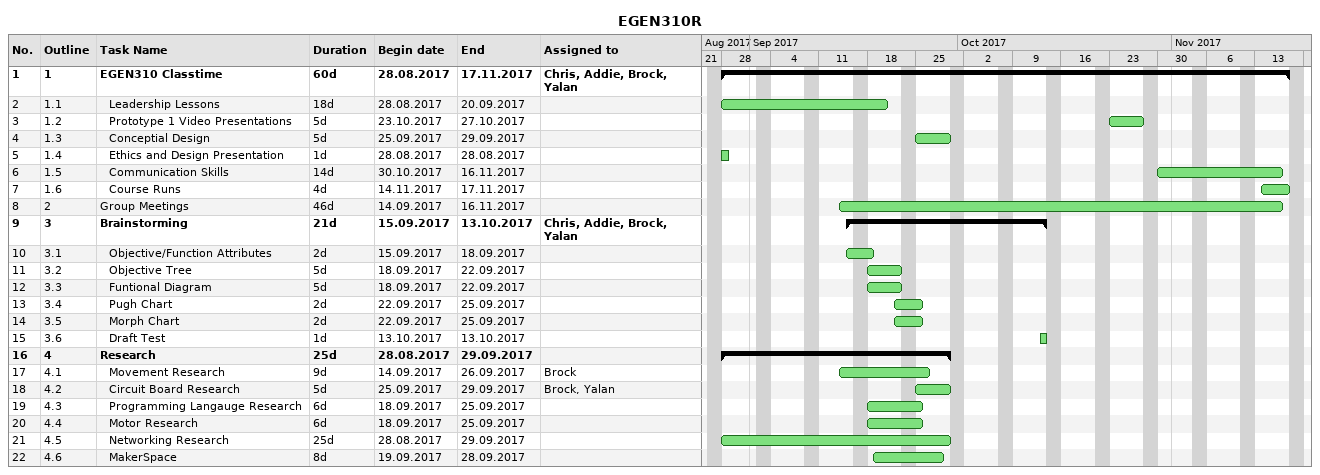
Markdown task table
EGEN310R

| ID | WBS | Task | Duration | Start | Finish | Resources |
|---|---|---|---|---|---|---|
| 1 | 1 | **EGEN310 Classtime** | 60d | 2017-08-28 | 2017-11-17 | Chris, Addie, Brock, Yalan |
| 2 | 1.1 | Leadership Lessons | 18d | 2017-08-28 | 2017-09-20 |  |
| 3 | 1.2 | Prototype 1 Video Presentations | 5d | 2017-10-23 | 2017-10-27 |  |
| 4 | 1.3 | Conceptial Design | 5d | 2017-09-25 | 2017-09-29 |  |
| 5 | 1.4 | Ethics and Design Presentation | 1d | 2017-08-28 | 2017-08-28 |  |
| 6 | 1.5 | Communication Skills | 14d | 2017-10-30 | 2017-11-16 |  |
| 7 | 1.6 | Course Runs | 4d | 2017-11-14 | 2017-11-17 |  |
| 8 | 2 | Group Meetings | 46d | 2017-09-14 | 2017-11-16 |  |
| 9 | 3 | **Brainstorming** | 21d | 2017-09-15 | 2017-10-13 | Chris, Addie, Brock, Yalan |
| 10 | 3.1 | Objective/Function Attributes | 2d | 2017-09-15 | 2017-09-18 |  |
| 11 | 3.2 | Objective Tree | 5d | 2017-09-18 | 2017-09-22 |  |
| 12 | 3.3 | Funtional Diagram | 5d | 2017-09-18 | 2017-09-22 |  |
| 13 | 3.4 | Pugh Chart | 2d | 2017-09-22 | 2017-09-25 |  |
| 14 | 3.5 | Morph Chart | 2d | 2017-09-22 | 2017-09-25 |  |
| 15 | 3.6 | Draft Test | 1d | 2017-10-13 | 2017-10-13 |  |
| 16 | 4 | **Research** | 25d | 2017-08-28 | 2017-09-29 |  |
| 17 | 4.1 | Movement Research | 9d | 2017-09-14 | 2017-09-26 | Brock |
| 18 | 4.2 | Circuit Board Research | 5d | 2017-09-25 | 2017-09-29 | Brock, Yalan |
| 19 | 4.3 | Programming Langauge Research | 6d | 2017-09-18 | 2017-09-25 |  |
| 20 | 4.4 | Motor Research | 6d | 2017-09-18 | 2017-09-25 |  |
| 21 | 4.5 | Networking Research | 25d | 2017-08-28 | 2017-09-29 |  |
| 22 | 4.6 | MakerSpace | 8d | 2017-09-19 | 2017-09-28 |  |
